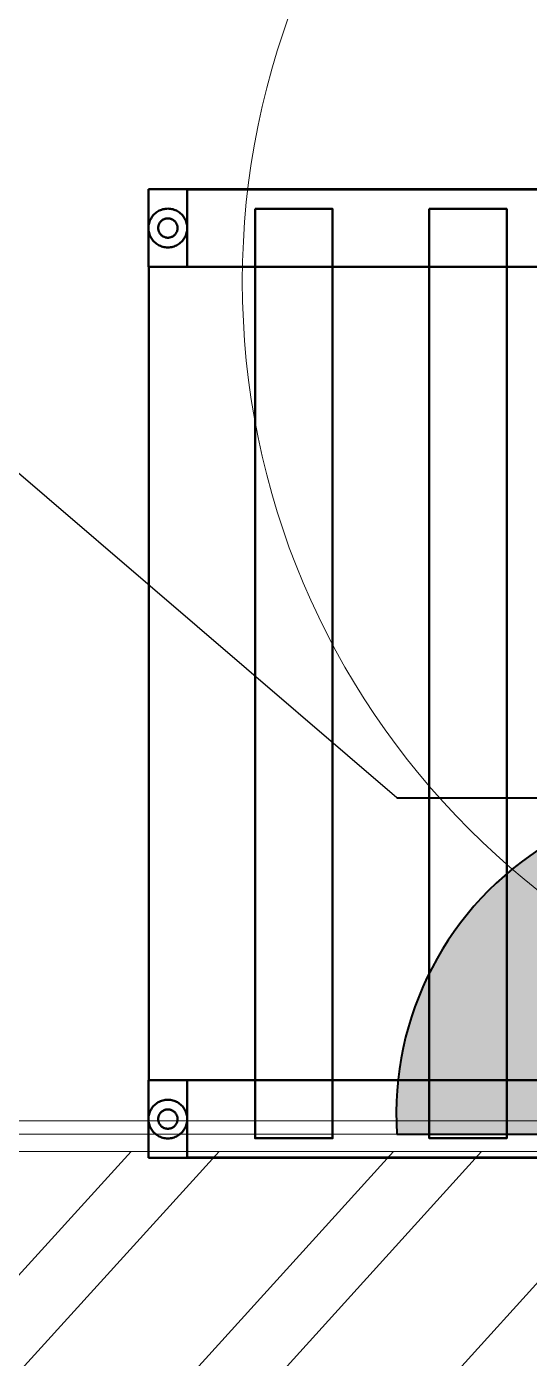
# Model space of a CAD drawing. Header units: millimetres. Extents: x -32 to 417638015, y -35 to 175284279.
# Drawn here: x 416315352 to 416315612, y 175266169 to 175266857 of the extents above; entities that cross this region are included whole.
import ezdxf
from ezdxf.enums import TextEntityAlignment as Align

# ---------------------------------------------------------------- set-up
doc = ezdxf.new("R2010")
doc.units = ezdxf.units.MM
for name, color, linetype, lineweight in [('.', 7, 'Continuous', 40), ('_ЭМ_ТХ_пищеблок', 7, 'Continuous', 30), ('Атрибут', 7, 'Continuous', 5), ('Стены отделка', 7, 'Continuous', 30), ('Стены штриховка', 7, 'Continuous', 9), ('ШТРИХОВКА', 252, 'Continuous', 15), ('ЭМ', 5, 'Continuous', 40), ('ЭО', 94, 'Continuous', 30)]:
    doc.layers.add(name, color=color, linetype=linetype, lineweight=lineweight)
for name, color, linetype in [('PDF __ЭМ_Надписи', 7, 'Continuous'), ('PLAN', 1, 'Continuous'), ('ЭОМ_Лотки рабочие', 5, 'Continuous')]:
    doc.layers.add(name, color=color, linetype=linetype)
doc.layers.add('Линии', color=7, linetype='Continuous', lineweight=9, true_color=0x00a600)
doc.styles.add('ISOCPEUR', font='isocpeur.ttf', dxfattribs={"width": 0.85, "height": 274.9999999999997})

# ---------------------------------------------------------------- blocks, each defined once
blk = doc.blocks.new('_ЭМ_ТХ_Пищеблок')
at = {"layer": 'PLAN', "color": 8, "linetype": 'ByBlock', "lineweight": -2}
for points in [[(57159.93464733049, 37188.04455265981), (57159.93464733049, 37228.04455265981)], [(57159.93464733049, 37228.04455265981), (57179.93464733049, 37228.04455265981)], [(57179.93464733049, 37228.04455265981), (57179.93464733049, 37188.04455265981)], [(57179.93464733049, 37228.04455265981), (57739.93464733049, 37228.04455265981)], [(57179.93464733049, 37227.94454655629), (57739.93464733049, 37227.94454655629)], [(57169.93464733049, 37198.04455265981), (57169.26835704729, 37198.06670842152), (57168.61021495744, 37198.13250431996), (57167.96205211565, 37198.24090275746), (57167.32569957658, 37198.39077458363), (57166.70295787737, 37198.58114323598), (57166.09565807268, 37198.81091008168), (57165.50563121721, 37199.07903752309), (57164.9347694008, 37199.38451848012), (57164.38478160783, 37199.72619328481), (57163.85755992815, 37200.10308537465), (57163.35493541643, 37200.51412663441), (57162.87870860979, 37200.95824894887), (57162.43074108049, 37201.43438420277), (57162.01277233049, 37201.94152531606), (57161.62675548479, 37202.47860417348), (57161.27439952776, 37203.04455265981), (57160.96046520158, 37203.63265690785), (57160.6884009926, 37204.23553166371), (57160.45811534807, 37204.85104069691), (57160.26976085588, 37205.47710881215), (57160.12327648088, 37206.11156926137), (57160.01863170549, 37206.75240788441), (57159.95582652971, 37207.39739689809), (57159.93489147112, 37208.04455265981), (57159.95582652971, 37208.69170842152), (57160.01863170549, 37209.33672795277), (57160.12327648088, 37209.97753605824), (57160.26976085588, 37210.61199650746), (57160.45814586565, 37211.2380646227), (57160.68837047502, 37211.8535736559), (57160.96046520158, 37212.45644841176), (57161.27439952776, 37213.04455265981), (57161.62672496721, 37213.61050114613), (57162.01277233049, 37214.14758000356), (57162.43074108049, 37214.65472111684), (57162.87873912737, 37215.13085637074), (57163.35493541643, 37215.5749786852), (57163.85755992815, 37215.98601994496), (57164.38481212541, 37216.36291203481), (57164.9347694008, 37216.70458683949), (57165.50566173479, 37217.01006779652), (57166.09565807268, 37217.27819523793), (57166.70295787737, 37217.50796208363), (57167.32569957658, 37217.69833073598), (57167.96205211565, 37217.84820256215), (57168.61021495744, 37217.95660099965), (57169.26835704729, 37218.02239689809), (57169.93464733049, 37218.04455265981)], [(57169.93464733049, 37218.04455265981), (57170.60090709612, 37218.02239689809), (57171.25904918596, 37217.95660099965), (57171.90724254533, 37217.84820256215), (57172.5435950844, 37217.69833073598), (57173.16633678362, 37217.50796208363), (57173.77360607072, 37217.27819523793), (57174.36363292619, 37217.01006779652), (57174.93452526018, 37216.70458683949), (57175.48448253557, 37216.36291203481), (57176.01170421526, 37215.98601994496), (57176.51435924455, 37215.5749786852), (57176.99058605119, 37215.13085637074), (57177.43855358049, 37214.65472111684), (57177.85652233049, 37214.14758000356), (57178.24253917619, 37213.61050114613), (57178.59489513322, 37213.04455265981), (57178.9088294594, 37212.45644841176), (57179.18089366838, 37211.8535736559), (57179.41117931291, 37211.2380646227), (57179.5995338051, 37210.61199650746), (57179.7460181801, 37209.97753605824), (57179.85069347307, 37209.3366974352), (57179.91346813127, 37208.69170842152), (57179.93440318987, 37208.04455265981), (57179.91346813127, 37207.39739689809), (57179.85066295549, 37206.75237736684), (57179.7460181801, 37206.11156926137), (57179.5995338051, 37205.47710881215), (57179.41114879533, 37204.85104069691), (57179.18092418596, 37204.23553166371), (57178.9088294594, 37203.63265690785), (57178.59489513322, 37203.04455265981), (57178.24256969377, 37202.47860417348), (57177.85652233049, 37201.94152531606), (57177.43855358049, 37201.43438420277), (57176.99055553362, 37200.95824894887), (57176.51435924455, 37200.51412663441), (57176.01173473283, 37200.10308537465), (57175.48448253557, 37199.72619328481), (57174.93452526018, 37199.38451848012), (57174.36363292619, 37199.07903752309), (57173.7736365883, 37198.81091008168), (57173.16633678362, 37198.58114323598), (57172.5435950844, 37198.39077458363), (57171.90724254533, 37198.24090275746), (57171.25907970354, 37198.13250431996), (57170.60093761369, 37198.06670842152), (57169.93464733049, 37198.04455265981)], [(57214.99712444231, 37217.94454655629), (57254.99712444231, 37217.94454655629), (57254.99712444231, 36738.14455876332), (57214.99712444231, 36738.14455876332), (57214.99712444231, 37217.94454655629)], [(57304.97212444231, 37217.94454655629), (57344.97212444231, 37217.94454655629), (57344.97212444231, 36738.14455876332), (57304.97212444231, 36738.14455876332), (57304.97212444231, 37217.94454655629)], [(57169.93464733049, 37203.04455265981), (57169.6014869301, 37203.05563054066), (57169.27244640276, 37203.08852848988), (57168.94834972307, 37203.14272770863), (57168.63017345354, 37203.21767888051), (57168.31883312151, 37203.3128326891), (57168.01518321916, 37203.42773137074), (57167.72016979143, 37203.56179509145), (57167.43470836565, 37203.71453556996), (57167.15971446916, 37203.88537297231), (57166.8961341469, 37204.07381901723), (57166.64479137346, 37204.27932438832), (57166.40669322893, 37204.50140080434), (57166.18269420549, 37204.73946843129), (57165.97370983049, 37204.99303898793), (57165.78068614885, 37205.26159367543), (57165.60450817033, 37205.54455265981), (57165.44752574846, 37205.83858952504), (57165.31147838518, 37206.14001164418), (57165.19639659807, 37206.44778141957), (57165.1021888344, 37206.7608002184), (57165.0289466469, 37207.07806096059), (57164.97660900041, 37207.39846501332), (57164.94520641252, 37207.72097477895), (57164.9347694008, 37208.04455265981), (57164.94520641252, 37208.36813054066), (57164.97660900041, 37208.69064030629), (57165.0289466469, 37209.01104435902), (57165.1021888344, 37209.32830510121), (57165.19636608049, 37209.64132390004), (57165.31150890276, 37209.94906315785), (57165.44752574846, 37210.25048527699), (57165.60450817033, 37210.54455265981), (57165.78065563127, 37210.82751164418), (57165.97374034807, 37211.09606633168), (57166.18272472307, 37211.34963688832), (57166.40669322893, 37211.58770451527), (57166.64479137346, 37211.80975041371), (57166.8961341469, 37212.01528630238), (57167.15974498674, 37212.20373234731), (57167.43470836565, 37212.37456974965), (57167.72016979143, 37212.52731022816), (57168.01515270158, 37212.66137394887), (57168.31880260393, 37212.77627263051), (57168.63017345354, 37212.87145695668), (57168.94838024065, 37212.94637761098), (57169.27244640276, 37213.00057682973), (57169.60151744768, 37213.03347477895), (57169.93464733049, 37213.04455265981)], [(57169.93464733049, 37213.04455265981), (57170.26780773088, 37213.03347477895), (57170.59684825822, 37213.00057682973), (57170.92094493791, 37212.94637761098), (57171.23912120744, 37212.8714264391), (57171.55046153947, 37212.77624211293), (57171.85411144182, 37212.66137394887), (57172.14912486955, 37212.52731022816), (57172.43458629533, 37212.37456974965), (57172.70958019182, 37212.20373234731), (57172.97316051408, 37212.01531681996), (57173.22450328752, 37211.80978093129), (57173.46260143205, 37211.58770451527), (57173.68660045549, 37211.34963688832), (57173.89558483049, 37211.09606633168), (57174.08860851213, 37210.82751164418), (57174.26478649065, 37210.54455265981), (57174.42176891252, 37210.25048527699), (57174.5578162758, 37209.94909367543), (57174.67289806291, 37209.64132390004), (57174.76710582658, 37209.32830510121), (57174.84034801408, 37209.01104435902), (57174.89265514299, 37208.69064030629), (57174.92408824846, 37208.36813054066), (57174.93452526018, 37208.04455265981), (57174.92408824846, 37207.72097477895), (57174.89268566057, 37207.39846501332), (57174.84034801408, 37207.07806096059), (57174.76710582658, 37206.7608002184), (57174.67292858049, 37206.44778141957), (57174.55778575822, 37206.14004216176), (57174.42176891252, 37205.83862004262), (57174.26478649065, 37205.54455265981), (57174.08863902971, 37205.26159367543), (57173.89555431291, 37204.99303898793), (57173.68656993791, 37204.73946843129), (57173.46260143205, 37204.50140080434), (57173.22450328752, 37204.2793549059), (57172.97316051408, 37204.07381901723), (57172.70954967424, 37203.88537297231), (57172.43458629533, 37203.71453556996), (57172.14912486955, 37203.56179509145), (57171.8541419594, 37203.42773137074), (57171.55049205705, 37203.3128326891), (57171.23912120744, 37203.21764836293), (57170.92091442033, 37203.14272770863), (57170.59684825822, 37203.08852848988), (57170.2677772133, 37203.05563054066), (57169.93464733049, 37203.04455265981)], [(57179.93464733049, 37188.04455265981), (57159.93464733049, 37188.04455265981)], [(57160.03465343401, 36768.04455265981), (57160.03465343401, 37188.04455265981)], [(57739.93464733049, 37188.04455265981), (57179.93464733049, 37188.04455265981)], [(57159.93464733049, 36728.04455265981), (57159.93464733049, 36768.04455265981)], [(57159.93464733049, 36768.04455265981), (57179.93464733049, 36768.04455265981)], [(57179.93464733049, 36768.04455265981), (57179.93464733049, 36728.04455265981)], [(57179.93464733049, 36768.04455265981), (57739.93464733049, 36768.04455265981)], [(57169.93464733049, 36738.04455265981), (57169.26835704729, 36738.06670842152), (57168.61021495744, 36738.13251957875), (57167.96205211565, 36738.24088749867), (57167.32569957658, 36738.39077458363), (57166.70295787737, 36738.58114323598), (57166.09565807268, 36738.81092534047), (57165.50563121721, 36739.07905278188), (57164.9347694008, 36739.38450322133), (57164.38478160783, 36739.72619328481), (57163.85755992815, 36740.10308537465), (57163.35493541643, 36740.51412663441), (57162.87870860979, 36740.95824894887), (57162.43074108049, 36741.43439946156), (57162.01277233049, 36741.94154057484), (57161.62675548479, 36742.47860417348), (57161.27439952776, 36743.04455265981), (57160.96046520158, 36743.63265690785), (57160.6884009926, 36744.23553166371), (57160.45811534807, 36744.85104069691), (57160.26976085588, 36745.47709355336), (57160.12327648088, 36746.11156926137), (57160.01863170549, 36746.75240788441), (57159.95582652971, 36747.39741215688), (57159.93489147112, 36748.04455265981), (57159.95582652971, 36748.69169316273), (57160.01863170549, 36749.33671269398), (57160.12327648088, 36749.97753605824), (57160.26976085588, 36750.61201176625), (57160.45814586565, 36751.2380646227), (57160.68837047502, 36751.85358128529), (57160.96046520158, 36752.45644841176), (57161.27439952776, 36753.04455265981), (57161.62672496721, 36753.61049351674), (57162.01277233049, 36754.14756474477), (57162.43074108049, 36754.65470585805), (57162.87873912737, 36755.13086400014), (57163.35493541643, 36755.5749786852), (57163.85755992815, 36755.98602757436), (57164.38481212541, 36756.36290440541), (57164.9347694008, 36756.70460209828), (57165.50566173479, 36757.01005253773), (57166.09565807268, 36757.27817997914), (57166.70295787737, 36757.50796208363), (57167.32569957658, 36757.69832310658), (57167.96205211565, 36757.84821782094), (57168.61021495744, 36757.95658574086), (57169.26835704729, 36758.0223816393), (57169.93464733049, 36758.04455265981)], [(57169.93464733049, 36758.04455265981), (57170.60090709612, 36758.02238926869), (57171.25904918596, 36757.95658574086), (57171.90724254533, 36757.84821782094), (57172.5435950844, 36757.69833073598), (57173.16633678362, 36757.50796208363), (57173.77360607072, 36757.27817997914), (57174.36363292619, 36757.01005253773), (57174.93452526018, 36756.70460209828), (57175.48448253557, 36756.36291203481), (57176.01170421526, 36755.98601994496), (57176.51435924455, 36755.57498631459), (57176.99058605119, 36755.13086400014), (57177.43855358049, 36754.65470585805), (57177.85652233049, 36754.14756474477), (57178.24253917619, 36753.61049351674), (57178.59489513322, 36753.04455265981), (57178.9088294594, 36752.45644841176), (57179.18089366838, 36751.85358128529), (57179.41117931291, 36751.2380646227), (57179.5995338051, 36750.61201176625), (57179.7460181801, 36749.97753605824), (57179.85069347307, 36749.3366974352), (57179.91346813127, 36748.69169316273), (57179.93440318987, 36748.04455265981), (57179.91346813127, 36747.39741215688), (57179.85066295549, 36746.75239262563), (57179.7460181801, 36746.11156926137), (57179.5995338051, 36745.47709355336), (57179.41114879533, 36744.85104069691), (57179.18092418596, 36744.23553166371), (57178.9088294594, 36743.63265690785), (57178.59489513322, 36743.04455265981), (57178.24256969377, 36742.47860417348), (57177.85652233049, 36741.94154057484), (57177.43855358049, 36741.43439946156), (57176.99055553362, 36740.95824894887), (57176.51435924455, 36740.51412663441), (57176.01173473283, 36740.10308537465), (57175.48448253557, 36739.72619328481), (57174.93452526018, 36739.38450322133), (57174.36363292619, 36739.07905278188), (57173.7736365883, 36738.81091008168), (57173.16633678362, 36738.58114323598), (57172.5435950844, 36738.39077458363), (57171.90724254533, 36738.24088749867), (57171.25907970354, 36738.13251957875), (57170.60093761369, 36738.06672368031), (57169.93464733049, 36738.04455265981)], [(57169.93464733049, 36743.04455265981), (57169.6014869301, 36743.05563054066), (57169.27244640276, 36743.08852848988), (57168.94834972307, 36743.14272770863), (57168.63017345354, 36743.21767888051), (57168.31883312151, 36743.31284794789), (57168.01518321916, 36743.42773137074), (57167.72016979143, 36743.56179509145), (57167.43470836565, 36743.71453556996), (57167.15971446916, 36743.88537297231), (57166.8961341469, 36744.07381901723), (57166.64479137346, 36744.27932438832), (57166.40669322893, 36744.50140080434), (57166.18269420549, 36744.73946843129), (57165.97370983049, 36744.99303898793), (57165.78068614885, 36745.26157841664), (57165.60450817033, 36745.54455265981), (57165.44752574846, 36745.83860478383), (57165.31147838518, 36746.14001164418), (57165.19639659807, 36746.44779667836), (57165.1021888344, 36746.76083073598), (57165.0289466469, 36747.07806096059), (57164.97660900041, 36747.39848027211), (57164.94520641252, 36747.72097477895), (57164.9347694008, 36748.04455265981), (57164.94520641252, 36748.36813054066), (57164.97660900041, 36748.69064030629), (57165.0289466469, 36749.01104435902), (57165.1021888344, 36749.32827458363), (57165.19636608049, 36749.64130864125), (57165.31150890276, 36749.94906315785), (57165.44752574846, 36750.25050053578), (57165.60450817033, 36750.54455265981), (57165.78065563127, 36750.82751927357), (57165.97374034807, 36751.0960434435), (57166.18272472307, 36751.34962925893), (57166.40669322893, 36751.58770451527), (57166.64479137346, 36751.8097656725), (57166.8961341469, 36752.01528630238), (57167.15974498674, 36752.20373234731), (57167.43470836565, 36752.37457737904), (57167.72016979143, 36752.52729496938), (57168.01515270158, 36752.66137394887), (57168.31880260393, 36752.77625737172), (57168.63017345354, 36752.87144169789), (57168.94838024065, 36752.94638524037), (57169.27244640276, 36753.00056920033), (57169.60151744768, 36753.03346714955), (57169.93464733049, 36753.04455265981)], [(57169.93464733049, 36753.04455265981), (57170.26780773088, 36753.03347477895), (57170.59684825822, 36753.00057682973), (57170.92094493791, 36752.94638524037), (57171.23912120744, 36752.8714340685), (57171.55046153947, 36752.77624974232), (57171.85411144182, 36752.66136631947), (57172.14912486955, 36752.52730259877), (57172.43458629533, 36752.37457737904), (57172.70958019182, 36752.20373234731), (57172.97316051408, 36752.01528630238), (57173.22450328752, 36751.80977330189), (57173.46260143205, 36751.58770451527), (57173.68660045549, 36751.34962925893), (57173.89558483049, 36751.09605870229), (57174.08860851213, 36750.82752690297), (57174.26478649065, 36750.54455265981), (57174.42176891252, 36750.25050816518), (57174.5578162758, 36749.94909367543), (57174.67289806291, 36749.64130864125), (57174.76710582658, 36749.32827458363), (57174.84034801408, 36749.01104435902), (57174.89265514299, 36748.6906250475), (57174.92408824846, 36748.36813054066), (57174.93452526018, 36748.04455265981), (57174.92408824846, 36747.72097477895), (57174.89268566057, 36747.39846501332), (57174.84034801408, 36747.07806096059), (57174.76710582658, 36746.76083073598), (57174.67292858049, 36746.44779667836), (57174.55778575822, 36746.14004216176), (57174.42176891252, 36745.83860478383), (57174.26478649065, 36745.54455265981), (57174.08863902971, 36745.26159367543), (57173.89555431291, 36744.99306950551), (57173.68656993791, 36744.73946843129), (57173.46260143205, 36744.50140080434), (57173.22450328752, 36744.27933964711), (57172.97316051408, 36744.07381901723), (57172.70954967424, 36743.88537297231), (57172.43458629533, 36743.71453556996), (57172.14912486955, 36743.56181035023), (57171.8541419594, 36743.42773137074), (57171.55049205705, 36743.31284794789), (57171.23912120744, 36743.21766362172), (57170.92091442033, 36743.14272770863), (57170.59684825822, 36743.08852848988), (57170.2677772133, 36743.05563054066), (57169.93464733049, 36743.04455265981)], [(57179.93464733049, 36728.04455265981), (57159.93464733049, 36728.04455265981)], [(57739.93464733049, 36728.14455876332), (57179.93464733049, 36728.14455876332)], [(57739.93464733049, 36728.04455265981), (57179.93464733049, 36728.04455265981)]]:
    blk.add_lwpolyline(points, dxfattribs=at)
at = {"layer": 'Атрибут', "color": 8, "style": 'ISOCPEUR', "width": 0.85}
blk.add_attdef('№_ПОЗИЦИИ', text='', height=150, rotation=90, dxfattribs=at).set_placement((58331.67525722168, 39155.16258932042), align=Align.MIDDLE_CENTER)
blk = doc.blocks.new('ТХ пищеблок....')
at = {"layer": 'PLAN', "color": 8, "linetype": 'ByBlock', "lineweight": -2}
for points in [[(4494.642998573603, 21855.90189425374), (4494.642998573603, 21895.90189425374)], [(4494.642998573603, 21895.90189425374), (4514.642998573603, 21895.90189425374)], [(4514.642998573603, 21895.90189425374), (4514.642998573603, 21855.90189425374)], [(4514.642998573603, 21895.90189425374), (5074.642998573603, 21895.90189425374)], [(4514.642998573603, 21895.80188815022), (5074.642998573603, 21895.80188815022)], [(4504.642998573603, 21865.90189425374), (4503.9767082904, 21865.92405001546), (4503.318566200556, 21865.98984591389), (4502.670403358759, 21866.09824435139), (4502.034050819697, 21866.24811617756), (4501.411309120478, 21866.43848482991), (4500.804009315791, 21866.66825167561), (4500.213982460322, 21866.93637911702), (4499.643120643916, 21867.24186007405), (4499.093132850947, 21867.58353487874), (4498.565911171259, 21867.96042696858), (4498.063286659541, 21868.37146822835), (4497.5870598529, 21868.8155905428), (4497.139092323603, 21869.29172579671), (4496.721123573603, 21869.79886690999), (4496.3351067279, 21870.33594576741), (4495.982750770869, 21870.90189425374), (4495.668816444697, 21871.48999850178), (4495.396752235712, 21872.09287325764), (4495.166466591181, 21872.70838229085), (4494.978112098994, 21873.33445040608), (4494.831627723994, 21873.9689108553), (4494.726982948603, 21874.60974947835), (4494.664177772822, 21875.25473849202), (4494.643242714228, 21875.90189425374), (4494.664177772822, 21876.54905001546), (4494.726982948603, 21877.19406954671), (4494.831627723994, 21877.83487765217), (4494.978112098994, 21878.46933810139), (4495.166497108759, 21879.09540621663), (4495.396721718134, 21879.71091524983), (4495.668816444697, 21880.31379000569), (4495.982750770869, 21880.90189425374), (4496.335076210322, 21881.46784274006), (4496.721123573603, 21882.00492159749), (4497.139092323603, 21882.51206271077), (4497.587090370478, 21882.98819796467), (4498.063286659541, 21883.43232027913), (4498.565911171259, 21883.84336153889), (4499.093163368525, 21884.22025362874), (4499.643120643916, 21884.56192843342), (4500.2140129779, 21884.86740939046), (4500.804009315791, 21885.13553683186), (4501.411309120478, 21885.36530367756), (4502.034050819697, 21885.55567232991), (4502.670403358759, 21885.70554415608), (4503.318566200556, 21885.81394259358), (4503.9767082904, 21885.87973849202), (4504.642998573603, 21885.90189425374)], [(4504.642998573603, 21885.90189425374), (4505.309258339228, 21885.87973849202), (4505.967400429072, 21885.81394259358), (4506.615593788447, 21885.70554415608), (4507.251946327509, 21885.55567232991), (4507.874688026728, 21885.36530367756), (4508.481957313837, 21885.13553683186), (4509.071984169306, 21884.86740939046), (4509.642876503291, 21884.56192843342), (4510.192833778681, 21884.22025362874), (4510.720055458369, 21883.84336153889), (4511.222710487666, 21883.43232027913), (4511.698937294306, 21882.98819796467), (4512.146904823603, 21882.51206271077), (4512.564873573603, 21882.00492159749), (4512.950890419306, 21881.46784274006), (4513.303246376337, 21880.90189425374), (4513.617180702509, 21880.31379000569), (4513.889244911494, 21879.71091524983), (4514.119530556025, 21879.09540621663), (4514.307885048212, 21878.46933810139), (4514.454369423212, 21877.83487765217), (4514.559044716181, 21877.19403902913), (4514.621819374384, 21876.54905001546), (4514.642754432978, 21875.90189425374), (4514.621819374384, 21875.25473849202), (4514.559014198603, 21874.60971896077), (4514.454369423212, 21873.9689108553), (4514.307885048212, 21873.33445040608), (4514.119500038447, 21872.70838229085), (4513.889275429072, 21872.09287325764), (4513.617180702509, 21871.48999850178), (4513.303246376337, 21870.90189425374), (4512.950920936884, 21870.33594576741), (4512.564873573603, 21869.79886690999), (4512.146904823603, 21869.29172579671), (4511.698906776728, 21868.8155905428), (4511.222710487666, 21868.37146822835), (4510.720085975947, 21867.96042696858), (4510.192833778681, 21867.58353487874), (4509.642876503291, 21867.24186007405), (4509.071984169306, 21866.93637911702), (4508.481987831416, 21866.66825167561), (4507.874688026728, 21866.43848482991), (4507.251946327509, 21866.24811617756), (4506.615593788447, 21866.09824435139), (4505.96743094665, 21865.98984591389), (4505.309288856806, 21865.92405001546), (4504.642998573603, 21865.90189425374)], [(4549.70547568542, 21885.80188815022), (4589.70547568542, 21885.80188815022), (4589.70547568542, 21406.00190035725), (4549.70547568542, 21406.00190035725), (4549.70547568542, 21885.80188815022)], [(4639.680475685396, 21885.80188815022), (4679.680475685396, 21885.80188815022), (4679.680475685396, 21406.00190035725), (4639.680475685396, 21406.00190035725), (4639.680475685396, 21885.80188815022)], [(4504.642998573603, 21870.90189425374), (4504.309838173212, 21870.9129721346), (4503.980797645869, 21870.94587008381), (4503.656700966181, 21871.00006930256), (4503.33852469665, 21871.07502047444), (4503.027184364619, 21871.17017428303), (4502.723534462275, 21871.28507296467), (4502.428521034541, 21871.41913668538), (4502.143059608759, 21871.57187716389), (4501.868065712275, 21871.74271456624), (4501.604485390009, 21871.93116061116), (4501.353142616572, 21872.13666598225), (4501.115044472041, 21872.35874239827), (4500.891045448603, 21872.59681002522), (4500.682061073603, 21872.85038058186), (4500.489037391962, 21873.11893526936), (4500.312859413447, 21873.40189425374), (4500.155876991572, 21873.69593111897), (4500.019829628291, 21873.99735323811), (4499.904747841181, 21874.3051230135), (4499.810540077509, 21874.61814181233), (4499.737297890009, 21874.93540255452), (4499.684960243525, 21875.25580660725), (4499.653557655634, 21875.57831637288), (4499.643120643916, 21875.90189425374), (4499.653557655634, 21876.2254721346), (4499.684960243525, 21876.54798190022), (4499.737297890009, 21876.86838595296), (4499.810540077509, 21877.18564669514), (4499.904717323603, 21877.49866549397), (4500.019860145869, 21877.80640475178), (4500.155876991572, 21878.10782687092), (4500.312859413447, 21878.40189425374), (4500.489006874384, 21878.68485323811), (4500.682091591181, 21878.95340792561), (4500.891075966181, 21879.20697848225), (4501.115044472041, 21879.44504610921), (4501.353142616572, 21879.66709200764), (4501.604485390009, 21879.87262789631), (4501.868096229853, 21880.06107394124), (4502.143059608759, 21880.23191134358), (4502.428521034541, 21880.3846518221), (4502.723503944697, 21880.5187155428), (4503.027153847041, 21880.63361422444), (4503.33852469665, 21880.72879855061), (4503.656731483759, 21880.80371920491), (4503.980797645869, 21880.85791842366), (4504.309868690791, 21880.89081637288), (4504.642998573603, 21880.90189425374)], [(4504.642998573603, 21880.90189425374), (4504.976158973994, 21880.89081637288), (4505.305199501337, 21880.85791842366), (4505.629296181025, 21880.80371920491), (4505.947472450556, 21880.72876803303), (4506.258812782587, 21880.63358370686), (4506.562462684931, 21880.5187155428), (4506.857476112666, 21880.3846518221), (4507.142937538447, 21880.23191134358), (4507.417931434931, 21880.06107394124), (4507.681511757197, 21879.87265841389), (4507.932854530634, 21879.66712252522), (4508.170952675166, 21879.44504610921), (4508.394951698603, 21879.20697848225), (4508.603936073603, 21878.95340792561), (4508.796959755244, 21878.68485323811), (4508.973137733759, 21878.40189425374), (4509.130120155634, 21878.10782687092), (4509.266167518916, 21877.80643526936), (4509.381249306025, 21877.49866549397), (4509.475457069697, 21877.18564669514), (4509.548699257197, 21876.86838595296), (4509.601006386103, 21876.54798190022), (4509.632439491572, 21876.2254721346), (4509.642876503291, 21875.90189425374), (4509.632439491572, 21875.57831637288), (4509.601036903681, 21875.25580660725), (4509.548699257197, 21874.93540255452), (4509.475457069697, 21874.61814181233), (4509.381279823603, 21874.3051230135), (4509.266137001337, 21873.99738375569), (4509.130120155634, 21873.69596163655), (4508.973137733759, 21873.40189425374), (4508.796990272822, 21873.11893526936), (4508.603905556025, 21872.85038058186), (4508.394921181025, 21872.59681002522), (4508.170952675166, 21872.35874239827), (4507.932854530634, 21872.13669649983), (4507.681511757197, 21871.93116061116), (4507.417900917353, 21871.74271456624), (4507.142937538447, 21871.57187716389), (4506.857476112666, 21871.41913668538), (4506.562493202509, 21871.28507296467), (4506.258843300166, 21871.17017428303), (4505.947472450556, 21871.07498995686), (4505.629265663447, 21871.00006930256), (4505.305199501337, 21870.94587008381), (4504.976128456416, 21870.9129721346), (4504.642998573603, 21870.90189425374)], [(4514.642998573603, 21855.90189425374), (4494.642998573603, 21855.90189425374)], [(4494.743004677119, 21435.90189425374), (4494.743004677119, 21855.90189425374)], [(5074.642998573603, 21855.90189425374), (4514.642998573603, 21855.90189425374)], [(4494.642998573603, 21395.90189425374), (4494.642998573603, 21435.90189425374)], [(4494.642998573603, 21435.90189425374), (4514.642998573603, 21435.90189425374)], [(4514.642998573603, 21435.90189425374), (4514.642998573603, 21395.90189425374)], [(4514.642998573603, 21435.90189425374), (5074.642998573603, 21435.90189425374)], [(4504.642998573603, 21405.90189425374), (4503.9767082904, 21405.92405001546), (4503.318566200556, 21405.98986117268), (4502.670403358759, 21406.0982290926), (4502.034050819697, 21406.24811617756), (4501.411309120478, 21406.43848482991), (4500.804009315791, 21406.6682669344), (4500.213982460322, 21406.93639437581), (4499.643120643916, 21407.24184481526), (4499.093132850947, 21407.58353487874), (4498.565911171259, 21407.96042696858), (4498.063286659541, 21408.37146822835), (4497.5870598529, 21408.8155905428), (4497.139092323603, 21409.29174105549), (4496.721123573603, 21409.79888216878), (4496.3351067279, 21410.33594576741), (4495.982750770869, 21410.90189425374), (4495.668816444697, 21411.48999850178), (4495.396752235712, 21412.09287325764), (4495.166466591181, 21412.70838229085), (4494.978112098994, 21413.33443514729), (4494.831627723994, 21413.9689108553), (4494.726982948603, 21414.60974947835), (4494.664177772822, 21415.25475375081), (4494.643242714228, 21415.90189425374), (4494.664177772822, 21416.54903475667), (4494.726982948603, 21417.19405428792), (4494.831627723994, 21417.83487765217), (4494.978112098994, 21418.46935336018), (4495.166497108759, 21419.09540621663), (4495.396721718134, 21419.71092287923), (4495.668816444697, 21420.31379000569), (4495.982750770869, 21420.90189425374), (4496.335076210322, 21421.46783511067), (4496.721123573603, 21422.0049063387), (4497.139092323603, 21422.51204745198), (4497.587090370478, 21422.98820559407), (4498.063286659541, 21423.43232027913), (4498.565911171259, 21423.84336916829), (4499.093163368525, 21424.22024599934), (4499.643120643916, 21424.56194369221), (4500.2140129779, 21424.86739413167), (4500.804009315791, 21425.13552157307), (4501.411309120478, 21425.36530367756), (4502.034050819697, 21425.55566470051), (4502.670403358759, 21425.70555941487), (4503.318566200556, 21425.81392733479), (4503.9767082904, 21425.87972323323), (4504.642998573603, 21425.90189425374)], [(4504.642998573603, 21425.90189425374), (4505.309258339228, 21425.87973086262), (4505.967400429072, 21425.81392733479), (4506.615593788447, 21425.70555941487), (4507.251946327509, 21425.55567232991), (4507.874688026728, 21425.36530367756), (4508.481957313837, 21425.13552157307), (4509.071984169306, 21424.86739413167), (4509.642876503291, 21424.56194369221), (4510.192833778681, 21424.22025362874), (4510.720055458369, 21423.84336153889), (4511.222710487666, 21423.43232790852), (4511.698937294306, 21422.98820559407), (4512.146904823603, 21422.51204745198), (4512.564873573603, 21422.0049063387), (4512.950890419306, 21421.46783511067), (4513.303246376337, 21420.90189425374), (4513.617180702509, 21420.31379000569), (4513.889244911494, 21419.71092287923), (4514.119530556025, 21419.09540621663), (4514.307885048212, 21418.46935336018), (4514.454369423212, 21417.83487765217), (4514.559044716181, 21417.19403902913), (4514.621819374384, 21416.54903475667), (4514.642754432978, 21415.90189425374), (4514.621819374384, 21415.25475375081), (4514.559014198603, 21414.60973421956), (4514.454369423212, 21413.9689108553), (4514.307885048212, 21413.33443514729), (4514.119500038447, 21412.70838229085), (4513.889275429072, 21412.09287325764), (4513.617180702509, 21411.48999850178), (4513.303246376337, 21410.90189425374), (4512.950920936884, 21410.33594576741), (4512.564873573603, 21409.79888216878), (4512.146904823603, 21409.29174105549), (4511.698906776728, 21408.8155905428), (4511.222710487666, 21408.37146822835), (4510.720085975947, 21407.96042696858), (4510.192833778681, 21407.58353487874), (4509.642876503291, 21407.24184481526), (4509.071984169306, 21406.93639437581), (4508.481987831416, 21406.66825167561), (4507.874688026728, 21406.43848482991), (4507.251946327509, 21406.24811617756), (4506.615593788447, 21406.0982290926), (4505.96743094665, 21405.98986117268), (4505.309288856806, 21405.92406527424), (4504.642998573603, 21405.90189425374)], [(4504.642998573603, 21410.90189425374), (4504.309838173212, 21410.9129721346), (4503.980797645869, 21410.94587008381), (4503.656700966181, 21411.00006930256), (4503.33852469665, 21411.07502047444), (4503.027184364619, 21411.17018954182), (4502.723534462275, 21411.28507296467), (4502.428521034541, 21411.41913668538), (4502.143059608759, 21411.57187716389), (4501.868065712275, 21411.74271456624), (4501.604485390009, 21411.93116061116), (4501.353142616572, 21412.13666598225), (4501.115044472041, 21412.35874239827), (4500.891045448603, 21412.59681002522), (4500.682061073603, 21412.85038058186), (4500.489037391962, 21413.11892001057), (4500.312859413447, 21413.40189425374), (4500.155876991572, 21413.69594637776), (4500.019829628291, 21413.99735323811), (4499.904747841181, 21414.30513827229), (4499.810540077509, 21414.61817232991), (4499.737297890009, 21414.93540255452), (4499.684960243525, 21415.25582186604), (4499.653557655634, 21415.57831637288), (4499.643120643916, 21415.90189425374), (4499.653557655634, 21416.2254721346), (4499.684960243525, 21416.54798190022), (4499.737297890009, 21416.86838595296), (4499.810540077509, 21417.18561617756), (4499.904717323603, 21417.49865023518), (4500.019860145869, 21417.80640475178), (4500.155876991572, 21418.10784212971), (4500.312859413447, 21418.40189425374), (4500.489006874384, 21418.68486086751), (4500.682091591181, 21418.95338503743), (4500.891075966181, 21419.20697085286), (4501.115044472041, 21419.44504610921), (4501.353142616572, 21419.66710726643), (4501.604485390009, 21419.87262789631), (4501.868096229853, 21420.06107394124), (4502.143059608759, 21420.23191897298), (4502.428521034541, 21420.38463656331), (4502.723503944697, 21420.5187155428), (4503.027153847041, 21420.63359896565), (4503.33852469665, 21420.72878329182), (4503.656731483759, 21420.8037268343), (4503.980797645869, 21420.85791079426), (4504.309868690791, 21420.89080874348), (4504.642998573603, 21420.90189425374)], [(4504.642998573603, 21420.90189425374), (4504.976158973994, 21420.89081637288), (4505.305199501337, 21420.85791842366), (4505.629296181025, 21420.8037268343), (4505.947472450556, 21420.72877566243), (4506.258812782587, 21420.63359133626), (4506.562462684931, 21420.5187079134), (4506.857476112666, 21420.3846441927), (4507.142937538447, 21420.23191897298), (4507.417931434931, 21420.06107394124), (4507.681511757197, 21419.87262789631), (4507.932854530634, 21419.66711489583), (4508.170952675166, 21419.44504610921), (4508.394951698603, 21419.20697085286), (4508.603936073603, 21418.95340029622), (4508.796959755244, 21418.6848684969), (4508.973137733759, 21418.40189425374), (4509.130120155634, 21418.10784975911), (4509.266167518916, 21417.80643526936), (4509.381249306025, 21417.49865023518), (4509.475457069697, 21417.18561617756), (4509.548699257197, 21416.86838595296), (4509.601006386103, 21416.54796664143), (4509.632439491572, 21416.2254721346), (4509.642876503291, 21415.90189425374), (4509.632439491572, 21415.57831637288), (4509.601036903681, 21415.25580660725), (4509.548699257197, 21414.93540255452), (4509.475457069697, 21414.61817232991), (4509.381279823603, 21414.30513827229), (4509.266137001337, 21413.99738375569), (4509.130120155634, 21413.69594637776), (4508.973137733759, 21413.40189425374), (4508.796990272822, 21413.11893526936), (4508.603905556025, 21412.85041109944), (4508.394921181025, 21412.59681002522), (4508.170952675166, 21412.35874239827), (4507.932854530634, 21412.13668124104), (4507.681511757197, 21411.93116061116), (4507.417900917353, 21411.74271456624), (4507.142937538447, 21411.57187716389), (4506.857476112666, 21411.41915194417), (4506.562493202509, 21411.28507296467), (4506.258843300166, 21411.17018954182), (4505.947472450556, 21411.07500521565), (4505.629265663447, 21411.00006930256), (4505.305199501337, 21410.94587008381), (4504.976128456416, 21410.9129721346), (4504.642998573603, 21410.90189425374)], [(4514.642998573603, 21395.90189425374), (4494.642998573603, 21395.90189425374)], [(5074.642998573603, 21396.00190035725), (4514.642998573603, 21396.00190035725)], [(5074.642998573603, 21395.90189425374), (4514.642998573603, 21395.90189425374)]]:
    blk.add_lwpolyline(points, dxfattribs=at)
blk = doc.blocks.new('1 этаж')
at = {"layer": 'Стены штриховка'}
h = blk.add_hatch(dxfattribs=at)
h.set_pattern_fill('ANSI32', color=8, scale=10)
h.set_pattern_definition([(45, (-31496.66335460375, 188.9018102923583), (-67.35192090801866, 67.35192090801866), []), (45, (-31451.76205460375, 188.9018102923583), (-67.35192090801866, 67.35192090801866), [])])
h.paths.add_polyline_path([(52009.72744670551, 36756.00458051563), (51889.72744670551, 36758.03416675469), (51889.72744670551, 33327.30453593125), (52009.72744670551, 33327.30453593125)])
h.paths.add_polyline_path([(51889.72744670551, 34752.83762857817), (51882.77834950708, 34765.18170692473), (49538.08537243839, 34765.18170692473), (49538.08537243839, 34645.18170692473), (51889.72744670551, 34645.18170692473)])
h.paths.add_polyline_path([(51889.72744670551, 34495.1817069247), (49538.08537243839, 34495.18170692475), (49538.08537243839, 34375.1817069247), (51889.72744670551, 34375.1817069247)])
at = {"layer": 'Линии', "color": 8}
blk.add_circle((51665.16909408337, 35214.41841493081), 400, dxfattribs=at)
at = {"layer": 'Стены отделка', "color": 8, "lineweight": 9}
for p, q in [((51873.82744670552, 34781.08170692471), (49593.08537243836, 34781.08170692471)), ((51889.72744670551, 34765.18170692473), (49538.08537243839, 34765.18170692473))]:
    blk.add_line(p, q, dxfattribs=at)
at = {"layer": 'Стены штриховка', "color": 8}
blk.add_line((51873.82744670549, 34774.18170692468), (49593.08537243836, 34774.18170692475), dxfattribs=at)
at = {"layer": 'ЭОМ_Лотки рабочие'}
blk.add_blockref('ТХ пищеблок....', (46722.0575752336, 13366.04446869802), dxfattribs=at)
blk = doc.blocks.new('Розетка IP54')
at = {"layer": '.'}
h = blk.add_hatch(color=5, dxfattribs=at)
h.dxf.hatch_style = 1
h.paths.add_polyline_path([(551667.0757685276, -101006.4904762172), (551667.0757685277, -101180.0264936571), (551829.8079254188, -101180.0264936572, 0.4331552738982196)])
h.paths.add_polyline_path([(551667.0757685276, -101006.4904762172, 0.4331552738983379), (551504.3436116363, -101180.0264936571), (551667.0757685277, -101180.0264936571)])
at = {"layer": 'ЭМ', "color": 5}
for p, q in [((551667.0757685257, -101006.4904762172), (551667.0757685276, -100854.0732687484)), ((551504.343611646, -101006.4904762159), (551829.8079254286, -101006.4904762159)), ((551504.3436116365, -101180.0264936571), (551829.8079254188, -101180.0264936572))]:
    blk.add_line(p, q, dxfattribs=at)
blk.add_arc((551667.0757685276, -101169.5589419752), 163.0684657580474, 356.3195877734439, 183.6804122265561, dxfattribs=at)

msp = doc.modelspace()

# ---------------------------------------------------------------- linework, layer by layer
at = {"layer": 'PDF __ЭМ_Надписи', "lineweight": 25}
msp.add_lwpolyline([(416315543.1232762, 175266458.3808752), (416307916.9190088, 175272998.5953424), (416304432.9067394, 175272998.5953424)], dxfattribs=at)

# ---------------------------------------------------------------- block references
at = {"layer": '_ЭМ_ТХ_пищеблок', "lineweight": 50}
msp.add_blockref('_ЭМ_ТХ_Пищеблок', (416258254.8670169, 175229544.5649611), dxfattribs=at)
at = {"layer": 'ШТРИХОВКА'}
msp.add_blockref('1 этаж', (416264198.1010904, 175231510.6631508), dxfattribs=at)
at = {"layer": 'ЭО'}
msp.add_blockref('Розетка IP54', (415764038.7796646, 175367464.8713514), dxfattribs=at)

doc.saveas('drawing.dxf')
